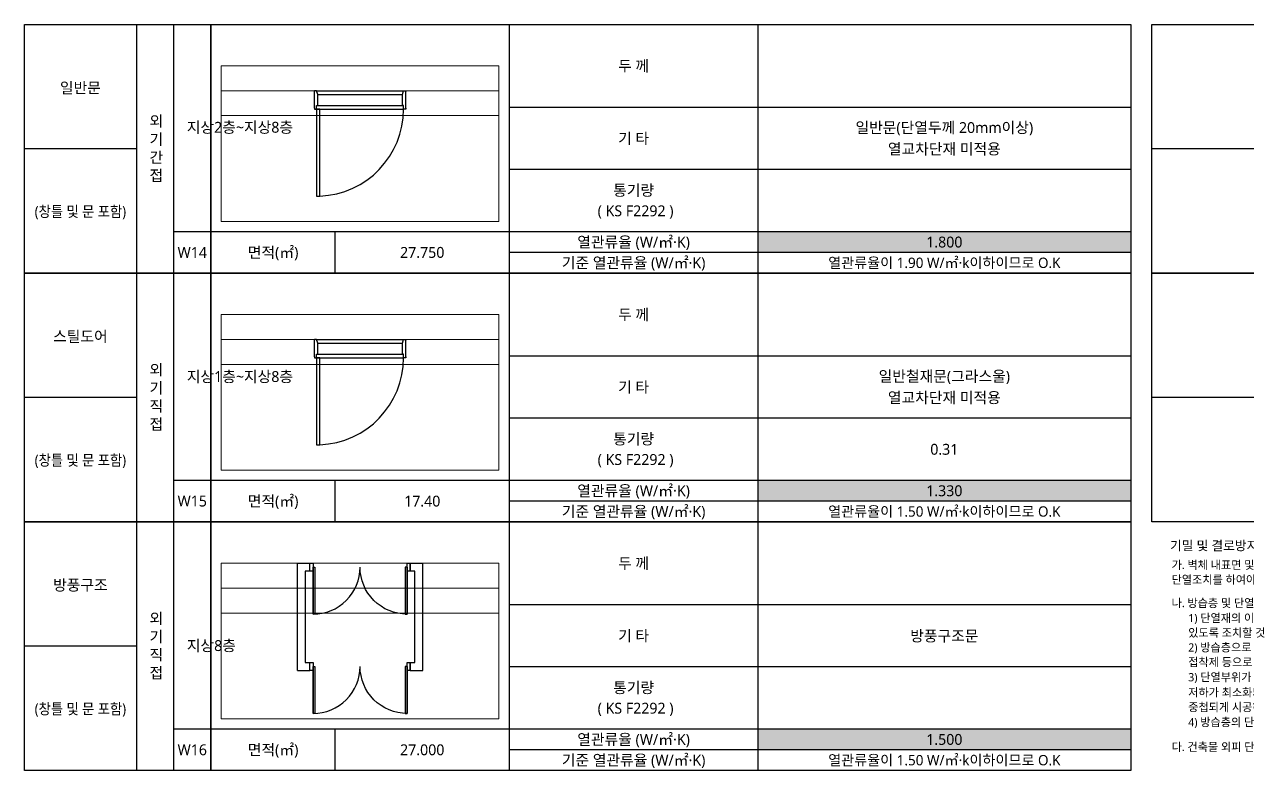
# Model space of a CAD drawing. Header units: millimetres. Extents: x 433 to 50040, y -8477 to -471.
# Drawn here: x 38233 to 44137, y -8176 to -4576 of the extents above; entities that cross this region are included whole.
import ezdxf
from ezdxf.enums import TextEntityAlignment as Align

# ---------------------------------------------------------------- set-up
doc = ezdxf.new("R2010")
doc.units = ezdxf.units.MM
doc.header["$MEASUREMENT"] = 0
doc.layers.get('Defpoints').update_dxf_attribs({"color": 153, "linetype": 'CONTINUOUS'})
for name, color, linetype, lineweight in [('A-DWXM-DOOR', 4, 'CONTINUOUS', 25), ('A-MKXX-NAME', 3, 'CONTINUOUS', 25), ('A-WAXM-DRYW', 4, 'CONTINUOUS', 25), ('A-XXXX-HATC', 8, 'CONTINUOUS', 18), ('A-XXXX-INSL2', 8, 'CONTINUOUS', 18), ('A-XXXX-TABL', 7, 'CONTINUOUS', 25)]:
    doc.layers.add(name, color=color, linetype=linetype, lineweight=lineweight)
doc.layers.add('A-XXXX-NPLT', color=144, linetype='CONTINUOUS', lineweight=15, plot=False)
doc.layers.add('RXANNOT', color=4, linetype='CONTINUOUS')
doc.styles.add('맑은고딕', font='malgun.ttf')

# ---------------------------------------------------------------- blocks, each defined once
blk = doc.blocks.new('2')
at = {"layer": 'A-XXXX-HATC'}
h = blk.add_hatch(color=254, dxfattribs=at)
h.dxf.hatch_style = 1
h.paths.add_polyline_path([(3540, -1000), (5340, -1000), (5340, -1100), (3540, -1100)])
at = {"layer": 'A-XXXX-NPLT', "ltscale": 50}
for p, q in [((2290, -320), (950, -320)), ((2290, -440), (950, -440))]:
    blk.add_line(p, q, dxfattribs=at)
blk.add_lwpolyline([(2290, -950), (950, -950), (950, -200), (2290, -200)], close=True, dxfattribs=at)
at = {"layer": 'A-XXXX-TABL'}
for p, q in [((540, 0), (540, -1200)), ((720, 0), (720, -1200)), ((2340, 0), (2340, -1200)), ((3540, 0), (3540, -1200)), ((5340, -400), (2340, -400)), ((540, -600), (0, -600)), ((5340, -700), (2340, -700)), ((5340, -1000), (720, -1000)), ((1500, -1200), (1500, -1000)), ((5340, -1100), (2340, -1100))]:
    blk.add_line(p, q, dxfattribs=at)
for points in [[(900, -1200), (0, -1200), (0, 0), (900, 0)], [(5340, -1200), (900, -1200), (900, 0), (5340, 0)]]:
    blk.add_lwpolyline(points, close=True, dxfattribs=at)
at = {"layer": 'A-XXXX-TABL', "color": 2, "const_width": 5}
blk.add_lwpolyline([(3540, -1000), (5340, -1000), (5340, -1100), (3540, -1100)], close=True, dxfattribs=at)
at = {"layer": 'A-MKXX-NAME', "style": '맑은고딕'}
for s, p in [('두 께', (2940, -200)), ('기 타', (2940, -550)), ('통기량', (2940, -800)), ('( KS F2292 )', (2949.6, -899.2)), ('열관류율 (W/㎡·K)', (2940, -1050)), ('면적(㎡)', (1200, -1100)), ('기준 열관류율 (W/㎡·K)', (2940, -1150))]:
    blk.add_text(s, height=52.5, dxfattribs=at).set_placement(p, align=Align.MIDDLE_CENTER)
blk = doc.blocks.new('양식2')
at = {"layer": 'A-XXXX-INSL2', "xscale": 2.666666666666639, "yscale": 2.666666666666639, "zscale": 2.666666666666639}
for p in [(8218, -50400), (22728, -50400), (8218, -53600), (22728, -53600), (8218, -56800)]:
    blk.add_blockref('2', p, dxfattribs=at)
at = {"layer": 'A-MKXX-NAME', "style": '맑은고딕'}
blk.add_text('기밀 및 결로방지 등을 위한 조치', height=120, dxfattribs=at).set_placement((24043, -57166), align=Align.CENTER)
for s, p in [('가. 벽체 내표면 및 내부에서의 결로를 방지하고 단열재의 성능 저하를 방지하기 위하여 규칙 제21조의 규정에 의하여', (22983, -57354)), ('단열조치를 하여야 하는 부위(창호 및 공동주택 층간 바닥 제외)에는 방습층을 단열재의 실내측에 설치하여야 한다.', (22983, -57544)), ('나. 방습층 및 단열재가 이어지는 부위 및 단부는 이음 및 단부를 통한 투습을 방지할 수 있도록 다음과 같이 조치하여야 한다.', (22983, -57845)), ('1) 단열재의 이음부는 최대한 밀착하여 시공하거나, 2장을 엇갈리게 시공하여 이음부를 통한 단열성능 저하가 최소화될 수', (23197, -58038)), ('있도록 조치할 것', (23197, -58227)), ('2) 방습층으로 알루미늄박 또는 플라스틱계 필름 등을 사용할 경우의 이음부는 100mm이상 중첩하고 내습성 테이프,', (23197, -58416)), ('접착제 등으로 기밀하게 마감할 것', (23197, -58605)), ('3) 단열부위가 만나는 모서리 부위는 방습층 및 단열재가 이어짐이 없이 시공하거나 이어질 경우 이음부를 통한 단열성능', (23197, -58799)), ('저하가 최소화되도록 하며, 알루미늄박 또는 플라스틱계 필름 등을 사용할 경우의 모서리 이음부는 150mm이상', (23197, -58996)), ('중첩되게 시공하고 내습성 테이프, 접착제 등으로 기밀하게 마감할 것', (23197, -59185)), ('4) 방습층의 단부는 단부를 통한 투습이 발생하지 않도록 내습성 테이프, 접착제 등으로 기밀하게 마감할 것', (23197, -59378)), ('다. 건축물 외피 단열부위의 접합부, 틈 등은 밀폐될 수 있도록 코킹과 가스켓 등을 사용하여 기밀하게 처리하여야 한다.', (22983, -59696))]:
    blk.add_text(s, height=105, dxfattribs=at).set_placement(p, align=Align.MIDDLE_LEFT)

msp = doc.modelspace()

# ---------------------------------------------------------------- linework, layer by layer
at = {"layer": 'A-DWXM-DOOR'}
for points in [[(39633.5, -4980.5), (39633.5, -4984.5), (39643.5, -4984.5), (39643.5, -4967.3), (39649.5, -4967.3), (39649.5, -4913.7), (39643.5, -4896.5), (39633.5, -4896.5), (39633.5, -4900.5)], [(40073.5, -4980.5), (40073.5, -4984.5), (40063.5, -4984.5), (40063.5, -4967.3), (40057.5, -4967.3), (40057.5, -4913.7), (40063.5, -4896.5), (40073.5, -4896.5), (40073.5, -4900.5)], [(39633.5, -6180.5), (39633.5, -6184.5), (39643.5, -6184.5), (39643.5, -6167.3), (39649.5, -6167.3), (39649.5, -6113.7), (39643.5, -6096.5), (39633.5, -6096.5), (39633.5, -6100.5)], [(40073.5, -6180.5), (40073.5, -6184.5), (40063.5, -6184.5), (40063.5, -6167.3), (40057.5, -6167.3), (40057.5, -6113.7), (40063.5, -6096.5), (40073.5, -6096.5), (40073.5, -6100.5)], [(39626.7, -7195.4), (39635.5, -7195.4), (39635.5, -7422.2), (39626.7, -7422.2), (39626.7, -7195.4)], [(40080.3, -7195.4), (40071.5, -7195.4), (40071.5, -7422.2), (40080.3, -7422.2), (40080.3, -7195.4)], [(39626.7, -7674.2), (39635.5, -7674.2), (39635.5, -7901), (39626.7, -7901), (39626.7, -7674.2)], [(40080.3, -7674.2), (40071.5, -7674.2), (40071.5, -7901), (40080.3, -7901), (40080.3, -7674.2)]]:
    msp.add_lwpolyline(points, dxfattribs=at)
for points in [[(39643.5, -4984.5), (39643.5, -5404.5), (39659.5, -5404.5), (39659.5, -4984.5)], [(39643.5, -6184.5), (39643.5, -6604.5), (39659.5, -6604.5), (39659.5, -6184.5)], [(39626.7, -7176.5), (39626.7, -7214.3), (39611.6, -7214.3), (39611.6, -7176.5)], [(40095.4, -7176.5), (40095.4, -7214.3), (40080.3, -7214.3), (40080.3, -7176.5)], [(39626.7, -7655.3), (39626.7, -7693.1), (39611.6, -7693.1), (39611.6, -7655.3)], [(40095.4, -7655.3), (40095.4, -7693.1), (40080.3, -7693.1), (40080.3, -7655.3)]]:
    msp.add_lwpolyline(points, close=True, dxfattribs=at)
at = {"layer": 'A-DWXM-DOOR', "color": 8}
for points in [[(39626.7, -7195.4), (39626.7, -7422.2, 0.414214), (39853.5, -7195.4)], [(40080.3, -7195.4), (40080.3, -7422.2, -0.414214), (39853.5, -7195.4)], [(39626.7, -7674.2), (39626.7, -7901, 0.414214), (39853.5, -7674.2)], [(40080.3, -7674.2), (40080.3, -7901, -0.414214), (39853.5, -7674.2)]]:
    msp.add_lwpolyline(points, format="xyb", dxfattribs=at)
for centre in [(39643, -4984.3, 0), (39643, -6184.3, 0)]:
    msp.add_arc(centre, 420.5, 272.25476, 359.97004, dxfattribs=at)
at = {"layer": 'A-WAXM-DRYW'}
for p, q in [((39551.1, -7693.1), (39551.1, -7176.5)), ((40155.9, -7693.1), (40155.9, -7176.5))]:
    msp.add_line(p, q, dxfattribs=at)
for points in [[(39551.1, -7176.5), (39611.6, -7176.5)], [(39611.6, -7214.3), (39611.6, -7176.5)], [(40095.4, -7176.5), (40155.9, -7176.5)], [(40095.4, -7214.3), (40095.4, -7176.5)], [(39611.6, -7214.3), (39588.9, -7214.3), (39588.9, -7655.3), (39611.6, -7655.3)], [(40095.4, -7655.3), (40118.1, -7655.3), (40118.1, -7214.3), (40095.4, -7214.3)], [(39551.1, -7693.1), (39611.6, -7693.1), (39611.6, -7655.3)], [(40095.4, -7693.1), (40095.4, -7655.3)], [(40095.4, -7693.1), (40155.9, -7693.1)]]:
    msp.add_lwpolyline(points, dxfattribs=at)
at = {"layer": 'Defpoints', "ltscale": 100}
for p, q in [((39643.5, -4896.5), (40063.5, -4896.5)), ((39643.5, -4984.5), (40063.5, -4984.5)), ((39643.5, -6096.5), (40063.5, -6096.5)), ((39643.5, -6184.5), (40063.5, -6184.5))]:
    msp.add_line(p, q, dxfattribs=at)
at = {"layer": 'Defpoints'}
for p, q in [((39633.5, -4980.5, 0), (39633.5, -4900.5, 0)), ((40073.5, -4980.5, 0), (40073.5, -4900.5, 0)), ((39633.5, -6180.5, 0), (39633.5, -6100.5, 0)), ((40073.5, -6180.5, 0), (40073.5, -6100.5, 0))]:
    msp.add_line(p, q, dxfattribs=at)
at = {"layer": 'Defpoints', "ltscale": 100, "elevation": 0}
for points in [[(39649.5, -4913.7), (40057.5, -4913.7)], [(39649.5, -4967.3), (40057.5, -4967.3)], [(39649.5, -6113.7), (40057.5, -6113.7)], [(39649.5, -6167.3), (40057.5, -6167.3)]]:
    msp.add_lwpolyline(points, dxfattribs=at)

# ---------------------------------------------------------------- block references
at = {"layer": 'RXANNOT', "xscale": 0.3750000000000039, "yscale": 0.3750000000000039, "zscale": 0.3750000000000039}
msp.add_blockref('양식2', (35151.9, 14323.5), dxfattribs=at)

# ---------------------------------------------------------------- texts
at = {"layer": 'A-MKXX-NAME', "style": '맑은고딕'}
for s, p in [('일반문', (38503.5, -4881.1)), ('일반문(단열두께 20mm이상)', (42673.5, -5076.5)), ('열교차단재 미적용', (42673.5, -5176.5)), ('W14', (39043.5, -5676.5)), ('27.750', (40153.5, -5676.5)), ('스틸도어', (38503.5, -6081.1)), ('일반철재문(그라스울)', (42673.5, -6276.5)), ('열교차단재 미적용', (42673.5, -6376.5)), ('0.31', (42673.5, -6626.5)), ('W15', (39043.5, -6876.5)), ('17.40', (40153.5, -6876.5)), ('방풍구조', (38503.5, -7281.1)), ('방풍구조문', (42673.5, -7526.5)), ('W16', (39043.5, -8076.5)), ('27.000', (40153.5, -8076.5))]:
    msp.add_text(s, height=52.5, dxfattribs=at).set_placement(p, align=Align.MIDDLE)
at = {"layer": 'A-MKXX-NAME', "style": '맑은고딕', "width": 0.9}
for p in [(38503.5, -5481.1), (38503.5, -6681.1), (38503.5, -7881.1)]:
    msp.add_text('(창틀 및 문 포함)', height=52.5, dxfattribs=at).set_placement(p, align=Align.MIDDLE)
at = {"layer": 'A-MKXX-NAME', "color": 1, "style": '맑은고딕'}
for s, p in [('1.800', (42673.5, -5626.5)), ('1.330', (42673.5, -6826.5)), ('1.500', (42673.5, -8026.5))]:
    msp.add_text(s, height=52.5, dxfattribs=at).set_placement(p, align=Align.MIDDLE)
at = {"layer": 'A-MKXX-NAME', "style": '맑은고딕'}
for s, p in [('열관류율이 1.90 W/㎡·k이하이므로 O.K', (42673.5, -5726.5)), ('열관류율이 1.50 W/㎡·k이하이므로 O.K', (42673.5, -6926.5)), ('열관류율이 1.50 W/㎡·k이하이므로 O.K', (42673.5, -8126.5))]:
    msp.add_text(s, height=50, dxfattribs=at).set_placement(p, align=Align.MIDDLE_CENTER)
at = {"layer": 'A-MKXX-NAME', "char_height": 52.5, "attachment_point": 4, "style": '맑은고딕'}
for s, gutter_width, heights, insert in [('외\\P기\\P간\\P접\\P', 1026.9, [494], (38837.2, -5176.5)), ('지상2층~지상8층', 0, [1193.6], (39017.2, -5075.5)), ('외\\P기\\P직\\P접\\P', 1026.9, [494], (38837.2, -6376.5)), ('지상1층~지상8층', 0, [1193.6], (39017.2, -6278.4)), ('외\\P기\\P직\\P접\\P', 1026.9, [494], (38837.2, -7576.5)), ('지상8층', 1026.9, [494], (39017.2, -7576.5))]:
    msp.add_mtext_dynamic_manual_height_columns(s, width=52.5, gutter_width=gutter_width, heights=heights, dxfattribs=dict(at, insert=insert))

doc.saveas('drawing.dxf')
